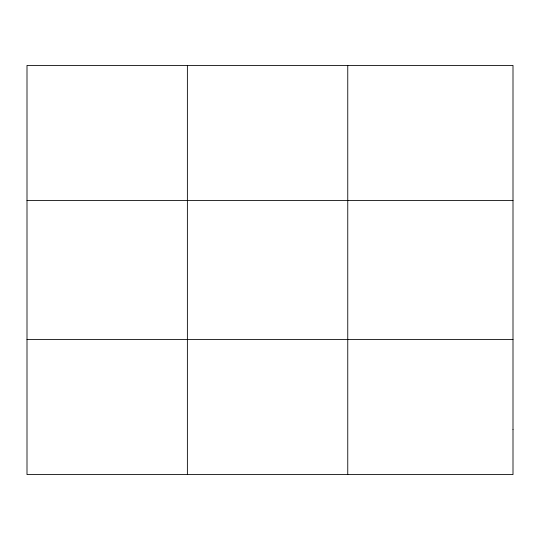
<?xml version="1.0" encoding="UTF-8"?>
<svg xmlns="http://www.w3.org/2000/svg" width="540" height="540" viewBox="0 0 540 540"><rect width="100%" height="100%" fill="white"/><g stroke="black" fill="none" stroke-linecap="round" stroke-linejoin="round"><path stroke-width="0.81" d="M187.38 474.586L187.38 65.414M347.76 474.586L347.76 65.414M27 200.441L513 200.441M27 339.559L513 339.559M513 429.577L513 474.586L27 474.586L27 65.414L513 65.414L513 429.577"/></g></svg>
